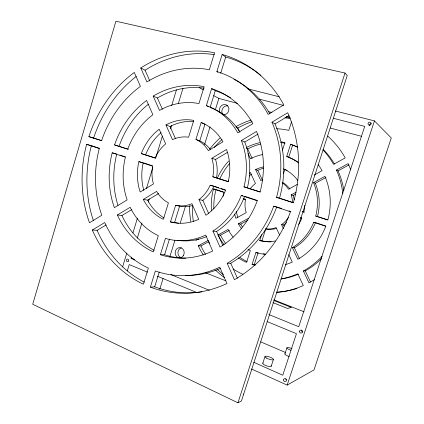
<?xml version="1.0" encoding="UTF-8"?>
<svg xmlns="http://www.w3.org/2000/svg" width="424" height="424" viewBox="0 0 424 424"><rect width="100%" height="100%" fill="white"/><g stroke="black" fill="none" stroke-linecap="round" stroke-linejoin="round"><path stroke-width="0.64" d="M122.594 266.935L126.829 253.017M132.982 232.781L137.408 218.233M146.444 188.505L152.794 167.634M155.677 158.147L162.413 136.009M171.646 105.65L176.453 89.84M127.317 270.883L129.235 264.592L147.541 272.155M134.8 259.87L131.127 258.37L131.514 257.108M137.297 238.14L141.923 222.966M148.283 202.1L149.248 198.941M170.644 128.758L171.609 125.599M178.356 103.472L182.983 88.298M150.366 287.154L155.364 270.963A104.399 91.923 -76.2 0 0 219.77 267.189L226.946 283.545A121.895 107.41 -76.1 0 1 150.366 287.154L154.686 286.815A120.405 106.408 -76 0 0 201.856 291.85M160.378 254.702L165.418 238.362A69.515 61.136 -76.2 0 0 205.682 235.087L212.684 251.04A86.941 76.5 -76.2 0 1 160.378 254.702L164.592 254.755A85.881 75.79 -76.1 0 0 185.659 258.158M170.485 221.938L175.589 205.402A34.731 30.523 -76.3 0 0 191.908 203.7L198.761 219.314A52.11 45.813 -76.3 0 1 170.485 221.938L174.598 222.383A51.479 45.389 -76.2 0 0 178.509 223.209M201.156 122.525A52.11 45.813 -76.3 0 1 222.945 141.802L208.385 150.637A34.731 30.523 -76.3 0 0 195.941 139.417L201.156 122.525L204.94 124.195L199.784 140.874A34.307 30.242 -76.2 0 1 210.479 149.593M211.608 88.637A86.941 76.5 -76.2 0 1 252.81 123.686L237.742 132.823A69.515 61.136 -76.2 0 0 206.371 105.608L211.608 88.637L215.281 90.725A85.881 75.79 -76.1 0 1 230.55 97.865M222.144 54.489A121.895 107.41 -76.1 0 1 283.804 104.882L268.159 114.374A104.399 91.923 -76.2 0 0 216.865 71.598L222.144 54.489L225.701 57.017A120.405 106.408 -76 0 1 260.887 75.377M154.686 286.815L159.249 272.049M164.592 254.755L169.388 239.231M174.598 222.383L179.643 206.048A34.307 30.242 -76.2 0 0 192.623 205.486M210.103 107.489L215.281 90.725M220.676 73.278L225.701 57.017M159.753 289.226L163.07 278.515M169.881 256.531L174.974 240.09M180.264 223.013L185.357 206.573M204.559 144.605L210.044 126.898M215.334 109.821L218.858 98.442L213.68 95.591M282.352 150.494L284.886 142.57A63.171 59.254 -75.9 0 0 281.133 141.855M291.537 121.783L288.797 130.359A75.832 71.153 -75.8 0 0 276.549 128.748M255.089 265.344A63.171 59.254 -75.9 0 1 252.057 264.47L255.873 252.577L257.553 252.619M271.185 241.855A37.55 35.25 -75.8 0 1 261.915 240.795L259.7 240.631L261.629 234.626M298.591 162.991A50.525 47.371 -75.9 0 0 286.704 156.429L290.626 144.202A63.171 59.254 -75.9 0 1 297.728 147.197M252.057 264.47L254.331 264.422L258.115 252.635M261.915 240.795L265.737 228.891A25.027 23.495 -75.9 0 0 276.188 228.525M283.465 173.67L284.822 169.441A37.55 35.25 -75.8 0 1 287.117 170.464M298.586 162.461A50.074 47.022 -75.8 0 0 288.702 157.346L292.592 145.225L290.626 144.202M237.949 402.8L345.014 73.039L115.916 21.2L32.712 304.278L237.949 402.8L241.457 400.95L347.235 75.536L345.014 73.039M262.769 363.347L264.958 356.653M271.259 366.119L273.454 359.425M284.864 354.035L286.873 347.924M251.543 369.018L287.165 385.098L374.445 120.893L335.283 110.982M92.331 230.009L104.728 222.568A104.399 91.923 -76.2 0 0 148.363 268.095L143.407 284.202A121.895 107.41 -76.1 0 1 92.331 230.009L97.112 230.338L106.053 224.99M117.347 214.994L130.195 207.283A69.515 61.136 -76.2 0 0 158.332 235.654L153.334 251.914A86.941 76.5 -76.2 0 1 117.347 214.994L121.916 215.503L131.885 209.541M143.286 199.423L156.652 191.404A34.731 30.523 -76.3 0 0 168.418 202.858L163.362 219.314A52.11 45.813 -76.3 0 1 143.286 199.423L147.632 200.128A51.479 45.389 -76.2 0 0 164.019 217.894M211.857 158.263L226.496 149.476A52.11 45.813 -76.3 0 1 228.25 181.742L212.827 176.75A34.731 30.523 -76.3 0 0 211.857 158.263L215.551 159.509L227.253 152.508M241.373 140.54L256.525 131.445A86.941 76.5 -76.2 0 1 260.066 192.046L243.986 186.841A69.515 61.136 -76.2 0 0 241.373 140.54L244.765 142.035L258.094 134.064M271.964 122.181L287.7 112.736A121.895 107.41 -76.1 0 1 293.339 202.82L276.512 197.372A104.399 91.923 -76.2 0 0 271.964 122.181L275.028 123.935A103.127 91.065 -76.1 0 1 279.543 198.172L293.721 202.757M147.632 200.128L158.666 193.529M275.028 123.935L288.919 115.63M287.165 385.098L313.999 369.935L391.288 137.986L374.445 120.893M195.899 240.44L198.777 238.85M297.341 184.361L288.484 189.258A25.249 23.67 -76 0 0 282.554 182.988M314.142 175.07L322.076 170.687A63.171 59.254 -75.9 0 0 318.186 164.655M203.271 254.967A88.51 83.083 -75.8 0 1 198.241 245.835L208.067 240.445A75.832 71.153 -75.8 0 0 209.763 243.721M224.073 244.653A63.171 59.254 -75.9 0 1 218.026 234.986L228.117 229.453A50.525 47.371 -75.9 0 0 233.11 237.127M241.505 228.589A37.884 35.515 -75.9 0 1 238.352 223.84L248.75 218.137M292.518 202.624A25.249 23.67 -76 0 0 291.182 194.865L296.18 192.125M313.527 182.612L324.906 176.368A63.171 59.254 -75.9 0 1 327.826 220.04L315.716 216.07A50.525 47.371 -75.9 0 0 313.527 182.612L315.324 183.306L326.045 177.433M342.772 193.434A75.832 71.153 -75.8 0 0 336.439 170.045L348.125 163.638A88.51 83.083 -75.8 0 1 350.659 169.669M198.241 245.835L200.886 245.947L208.926 241.548M218.026 234.986L220.533 235.193L229.442 230.317M238.352 223.84L240.721 224.142L247.6 220.374M291.182 194.865L293.154 195.443L295.475 194.171M336.439 170.045L338.045 170.867L349.053 164.841M314.444 279.596A88.51 83.083 -75.8 0 1 308.937 282.824L303.367 271L305.254 270.888A75.165 70.623 -75.7 0 0 321.71 258.497M227.169 263.293L230.741 263.235A103.127 91.065 -76.1 0 0 276.745 206.886L273.676 206.207A104.399 91.923 -76.2 0 1 227.169 263.293L234.43 279.697A121.895 107.41 -76.1 0 0 290.451 211.751L273.676 206.207M131.127 258.37L133.104 258.375M292.375 247.664L294.341 247.764A50.074 47.022 -75.8 0 0 315.488 222.6L313.691 222.261A50.525 47.371 -75.9 0 1 292.375 247.664L297.844 259.281A63.171 59.254 -75.9 0 0 325.775 226.284L313.691 222.261M212.917 231.085A69.515 61.136 -76.2 0 0 241.251 195.485L257.283 200.785A86.941 76.5 -76.2 0 1 219.998 247.091L212.917 231.085L216.627 231.43A68.667 60.568 -76.2 0 0 244.659 196.286M283.439 228.7L281.552 224.694L283.603 225.001A25.027 23.495 -75.9 0 0 286.566 222.536M175.589 205.402L179.643 206.048M202.82 200.335A34.307 30.242 -76.2 0 0 213.903 186.125L210.187 185.214A34.731 30.523 -76.3 0 1 198.989 199.603L202.82 200.335L208.635 213.426M315.716 216.07L327.71 219.807M211.422 210.792A63.171 59.254 -75.9 0 1 213.479 188.934L216.007 189.533A62.614 58.814 -75.8 0 0 213.839 208.645M241.251 195.485L242.957 195.888M247.966 88.87L279.427 96.836M259.101 99.099L283.423 105.385M333.354 118.285L364.719 126.394L298.74 326.713L268.768 314.491M276.512 197.372L279.543 198.172M138.86 161.629L152.672 166.197A34.731 30.523 -76.3 0 0 153.467 183.947L140.174 192.008A52.11 45.813 -76.3 0 1 138.86 161.629L143.227 162.774A51.479 45.389 -76.2 0 0 143.826 190.471M218.858 98.442L237.424 103.371M268.148 111.528L271.991 112.546M286.714 116.457L289.915 117.305M330.243 128.011L361.608 136.343M112.185 152.81L125.377 157.172A69.515 61.136 -76.2 0 0 127.147 199.911L114.363 207.665A86.941 76.5 -76.2 0 1 112.185 152.81L116.197 153.88M86.613 144.356L99.264 148.538A104.399 91.923 -76.2 0 0 101.808 215.281L89.475 222.764A121.895 107.41 -76.1 0 1 86.613 144.356L90.794 145.485M243.986 186.841L260.219 191.913M212.827 176.75L228.737 181.721M141.293 153.583L155.142 158.067A34.731 30.523 -76.3 0 1 165.667 143.916L159.223 129.23A52.11 45.813 -76.3 0 0 141.293 153.583L155.619 158.057M114.538 144.923L127.767 149.206A69.515 61.136 -76.2 0 1 152.873 114.761L146.603 100.472A86.941 76.5 -76.2 0 0 114.538 144.923L128.472 149.269M88.892 136.618L101.58 140.726A104.399 91.923 -76.2 0 1 140.408 86.369L134.291 72.43A121.895 107.41 -76.1 0 0 88.892 136.618L101.84 140.646M302.588 211.576L304.432 212.18M302.55 211.751L303.785 212.159A37.884 35.515 -75.9 0 0 304.803 205.391M99.555 148.342L91.393 145.649A120.405 106.408 -76 0 0 93.402 220.681M119.886 155.062L125.493 156.912M143.853 162.98L152.561 165.858M214.512 186.327L218.779 187.737M221.217 188.542L225.478 189.952M245.273 196.487L257.474 200.52M277.36 207.092L281.658 208.513M289.03 210.945L290.875 211.555M210.187 185.214L225.563 190.297A52.11 45.813 -76.3 0 1 205.916 215.265L198.989 199.603M216.622 189.735L223.363 191.977M243.599 198.702L245.395 199.301M300.616 217.655L301.84 218.063M316.087 222.796L325.68 225.987M213.479 188.934L223.967 192.422A50.525 47.371 -75.9 0 0 223.125 196.37M243.069 198.777L245.48 199.577A25.249 23.67 -76 0 0 246.217 212.62L235.861 218.349A37.884 35.515 -75.9 0 1 234.589 214.03M300.552 217.894L301.787 218.307A37.884 35.515 -75.9 0 1 298.644 224.349M262.742 179.776A25.249 23.67 -76 0 0 260.733 180.497L255.577 169.552L257.808 170.337A37.55 35.25 -75.8 0 1 263.707 168.18M195.941 139.417L199.784 140.874M165.943 124.921A52.11 45.813 -76.3 0 1 193.768 120.411L188.606 137.212A34.731 30.523 -76.3 0 0 172.462 139.65L165.943 124.921L170.056 126.522A51.479 45.389 -76.2 0 1 193.641 121.556M205.598 272.802L225.902 280.847M273.893 299.853L304.045 311.794M273.84 300.494L291.516 307.501L287.451 308.402L272.976 302.641M170.893 274.582L209.429 290.297M157.304 276.188L196.975 292.581M267.152 321.572L296.445 333.677L282.766 375.214L253.78 362.287M246.583 148.495L247.733 148.978L252.19 158.422M260.696 341.845L285.654 352.561M153.186 96.089A86.941 76.5 -76.2 0 1 204.135 86.692L198.946 103.578A69.515 61.136 -76.2 0 0 159.525 110.41L153.186 96.089L157.399 98.013A85.881 75.79 -76.1 0 1 204.018 88.144M286.704 156.429L288.702 157.346M236.067 127.163L237.843 128.016L239.481 131.493M206.371 105.608L208.502 106.684M140.747 67.972L146.927 81.949A104.399 91.923 -76.2 0 1 209.35 69.748L214.581 52.73A121.895 107.41 -76.1 0 0 140.747 67.972L145.056 70.204L149.858 81.016M199.296 87.678L203.324 89.893M216.865 71.598L217.899 72.255M257.808 170.337L262.663 180.619M283.603 225.001L284.165 226.193M294.341 247.764L299.503 258.704M305.254 270.888L310.506 282.018M247.955 153.371L250.478 158.73A50.525 47.371 -75.9 0 1 262.843 154.506M279.612 235.007L276.135 227.582A25.249 23.67 -76 0 1 265.636 228.944M288.771 254.559L292.295 262.09A63.171 59.254 -75.9 0 1 285.506 264.613M157.399 98.013L162.381 109.222M170.056 126.522L175.488 138.754M216.627 231.43L222.86 245.48M230.741 263.235L237.403 278.234M243.238 394.055A1.85 1.627 69.1 0 1 243.138 394.357M233.931 79.277A103.127 91.065 -76.1 0 1 269.966 113.913M220.512 268.397A103.127 91.065 -76.1 0 1 185.548 275.462M144.351 282.204A120.405 106.408 -76 0 1 97.112 230.338M93.651 137.996A120.405 106.408 -76 0 1 136.205 76.463M145.056 70.204A120.405 106.408 -76 0 1 214.343 54.606M210.696 107.701A68.667 60.568 -76.2 0 1 239.947 132.293M244.765 142.035A68.667 60.568 -76.2 0 1 247.367 187.752M206.753 236.571A68.667 60.568 -76.2 0 1 176.861 240.27M154.161 250.287A85.881 75.79 -76.1 0 1 121.916 215.503M117.978 205.354A85.881 75.79 -76.1 0 1 116.77 154.029M119.102 146.232A85.881 75.79 -76.1 0 1 148.442 104.193M215.551 159.509A34.307 30.242 -76.2 0 1 216.516 177.767M145.633 154.824A51.479 45.389 -76.2 0 1 161.046 132.675M220.008 112.662A5.279 4.653 -65.6 0 1 222.711 104.903A5.279 4.653 -65.6 0 1 228.896 108.714A5.279 4.653 -65.6 0 1 223.559 114.851M223.072 114.729A5.236 4.627 -65.4 0 1 222.547 108.692A5.236 4.627 -65.4 0 1 227.805 105.878M180.931 257.58A5.088 4.51 -88.1 0 1 177.937 252.545A5.088 4.51 -88.1 0 1 181.387 247.839M327.763 136.136A88.51 83.083 -75.8 0 1 345.2 157.903L333.561 164.337A75.832 71.153 -75.8 0 0 323.146 150.112M276.989 292.327A88.51 83.083 -75.8 0 0 303.298 285.58L297.775 273.782A75.832 71.153 -75.8 0 1 281.308 278.806M224.407 277.582A88.51 83.083 -75.8 0 1 215.498 270.072M190.736 221.476A88.51 83.083 -75.8 0 1 189.618 205.688M209.726 148.999A88.51 83.083 -75.8 0 1 219.998 138.038M236.046 126.559A88.51 83.083 -75.8 0 1 251.103 120.045M286.195 116.934A88.51 83.083 -75.8 0 1 290.117 117.57M322.055 256.319A75.832 71.153 -75.8 0 1 303.367 271M242.777 274.206A75.832 71.153 -75.8 0 1 233.131 269.012M323.067 149.274A75.165 70.623 -75.7 0 1 334.541 164.072M338.045 170.867A75.165 70.623 -75.7 0 1 343.848 190.424M298.528 274.158A75.165 70.623 -75.7 0 1 280.9 279.013M238.277 257.903A63.171 59.254 -75.9 0 0 246.556 262.398L250.346 250.547A50.525 47.371 -75.9 0 1 248.013 249.429M217.252 178.324A63.171 59.254 -75.9 0 1 228.605 161.078M246.567 147.43A63.171 59.254 -75.9 0 1 259.7 142.671M265.466 254.283A50.525 47.371 -75.9 0 1 255.873 252.577M227.863 181.827A50.525 47.371 -75.9 0 1 228.653 180.29M292.592 145.225A62.614 58.814 -75.8 0 1 297.33 147.102M255.529 264.788A62.614 58.814 -75.8 0 1 254.331 264.422M247.166 261.587A62.614 58.814 -75.8 0 1 240.132 257.569M225.791 243.774A62.614 58.814 -75.8 0 1 220.533 235.193M219.754 179.013A62.614 58.814 -75.8 0 1 229.75 163.357M247.733 148.978A62.614 58.814 -75.8 0 1 260.67 143.985M280.672 142.565A62.614 58.814 -75.8 0 1 285.039 143.222M315.324 183.306A50.074 47.022 -75.8 0 1 317.496 216.463M265.064 254.077A50.074 47.022 -75.8 0 1 263.14 253.796M283.375 168.874A37.884 35.515 -75.9 0 1 297.743 180.391M275.346 240.943A37.884 35.515 -75.9 0 1 259.7 240.631M249.323 173.305A37.884 35.515 -75.9 0 1 250.361 172.557L255.481 183.481A25.249 23.67 -76 0 0 250.128 188.897M255.577 169.552A37.884 35.515 -75.9 0 1 263.362 166.939M288.421 217.395A25.249 23.67 -76 0 1 281.552 224.694M242.369 226.824A37.55 35.25 -75.8 0 1 240.721 224.142M237.832 217.496A37.55 35.25 -75.8 0 1 236.38 211.269M249.127 176.061A37.55 35.25 -75.8 0 1 251.602 174.052M282.813 182.511A25.027 23.495 -75.9 0 1 289.862 188.982M293.154 195.443A25.027 23.495 -75.9 0 1 294.192 199.773M297.049 288.437A87.726 82.463 -75.7 0 1 276.671 292.189M223.31 274.678A87.726 82.463 -75.7 0 1 217.114 269.07M205.539 254.453A87.726 82.463 -75.7 0 1 200.886 245.947M193.423 221.789A87.726 82.463 -75.7 0 1 192.321 205.481M214.247 147.531A87.726 82.463 -75.7 0 1 221.985 139.512M237.843 128.016A87.726 82.463 -75.7 0 1 252.116 121.656M284.933 117.814A87.726 82.463 -75.7 0 1 290.138 118.487M289.29 356.515A4.102 0.981 19.8 0 1 285.087 353.722M290.922 350.251A4.107 0.943 19.7 0 1 286.91 347.76A4.107 0.943 19.7 0 1 292.004 348.671M271.047 365.674A4.489 1.187 19.6 0 1 266.892 365.96A4.489 1.187 19.6 0 1 263.066 362.986M369.558 125.266A1.569 1.458 -39.7 0 1 371.244 123.601M302.524 332.114A1.505 1.405 65.7 0 1 301.904 330.084M286.417 379.957A1.516 1.367 63.9 0 1 285.909 378.812M183.486 255.471A5.13 4.537 -88 0 0 179.898 247.6A5.13 4.537 -88 0 0 175.631 255.1A5.13 4.537 -88 0 0 183.486 255.471M266.468 358.068A4.489 1.139 19.5 0 0 273.39 359.632A4.489 1.139 19.5 0 0 267.761 356.436A4.489 1.139 19.5 0 0 266.468 358.068M128.477 261.11A1.314 1.118 -88.4 0 0 127.608 259.085A1.314 1.118 -88.4 0 0 126.543 260.999A1.314 1.118 -88.4 0 0 128.477 261.11M369.702 125.154A1.585 1.473 -40.1 0 0 370.836 122.695A1.585 1.473 -40.1 0 0 368.18 123.108A1.585 1.473 -40.1 0 0 369.702 125.154M299.561 331.303A1.521 1.415 66 0 0 301.522 333.004A1.521 1.415 66 0 0 301.861 330.45A1.521 1.415 66 0 0 299.561 331.303M283.555 379.925A1.532 1.378 64.2 0 0 285.585 381.547A1.532 1.378 64.2 0 0 285.75 378.971A1.532 1.378 64.2 0 0 283.555 379.925"/></g></svg>
